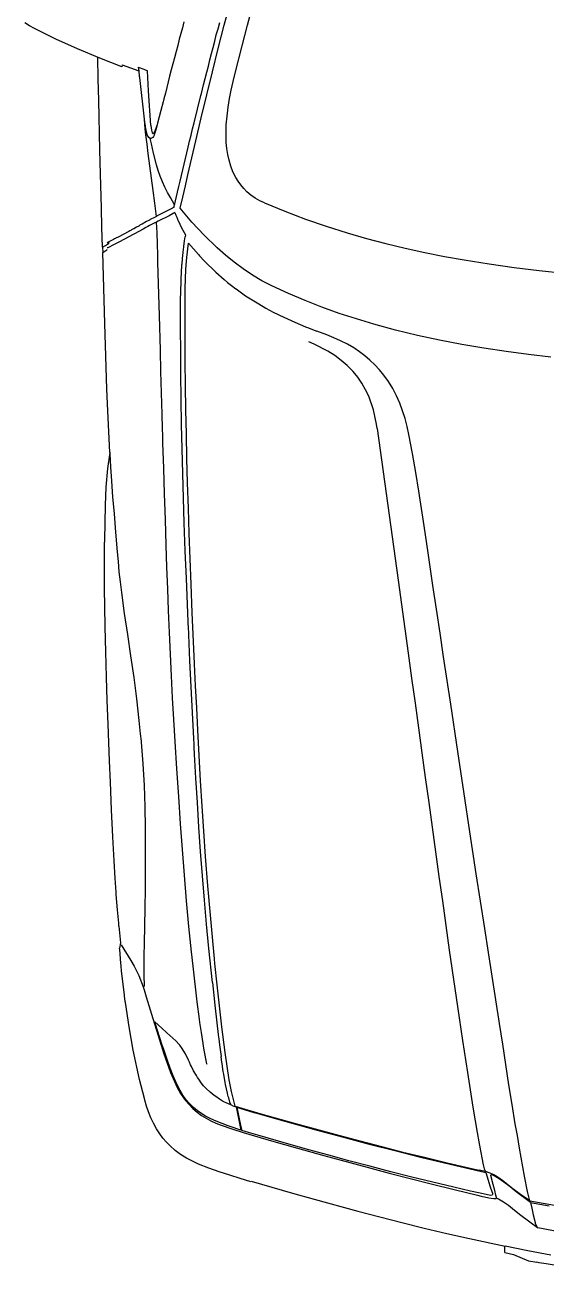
# Model space of a CAD drawing. Header units: millimetres. Extents: x -38686 to 870903, y -23218 to 232707.
# Drawn here: x 35996 to 36675, y 13353 to 14974 of the extents above; entities that cross this region are included whole.
import ezdxf

# ---------------------------------------------------------------- set-up
doc = ezdxf.new("R2010")
doc.units = ezdxf.units.MM
doc.header["$LTSCALE"] = 10
doc.layers.add('40 - Detail Outline', color=142, linetype='Continuous')

msp = doc.modelspace()

# ---------------------------------------------------------------- linework, layer by layer
at = {"layer": '40 - Detail Outline', "color": 252, "linetype": 'Continuous'}
for p, q in [((36255.98, 14973.095), (36263.88, 15003.495)), ((36286.28, 14973.095), (36294.38, 15003.995)), ((36002.48, 14972.395), (35996.28, 14976.095)), ((36008.88, 14968.995), (36002.48, 14972.395)), ((36036.68, 14955.095), (36008.88, 14968.995)), ((36199.38, 14962.495), (36197.38, 14954.895)), ((36201.38, 14969.895), (36199.38, 14962.495)), ((36203.38, 14977.495), (36201.38, 14969.895)), ((36245.58, 14960.495), (36247.78, 14968.695)), ((36247.78, 14968.695), (36249.98, 14976.695)), ((36248.18, 14942.895), (36255.98, 14973.095)), ((36279.28, 14946.195), (36286.28, 14973.095)), ((36064.98, 14942.295), (36036.68, 14955.095)), ((36195.38, 14946.895), (36193.18, 14938.895)), ((36197.38, 14954.895), (36195.38, 14946.895)), ((36241.38, 14944.295), (36243.58, 14952.495)), ((36243.58, 14952.495), (36245.58, 14960.495)), ((36270.08, 14910.695), (36279.28, 14946.195)), ((36093.68, 14930.295), (36064.98, 14942.295)), ((36091.88, 14903.295), (36091.28, 14931.195)), ((36122.618, 14919.219), (36093.68, 14930.295)), ((36191.18, 14930.895), (36188.98, 14922.895)), ((36193.18, 14938.895), (36191.18, 14930.895)), ((36237.18, 14928.095), (36239.38, 14936.295)), ((36239.38, 14936.295), (36241.38, 14944.295)), ((36240.58, 14912.695), (36248.18, 14942.895)), ((36123.04, 14921.753), (36122.618, 14919.219)), ((36123.04, 14921.753), (36144.58, 14913.995)), ((36143.671, 14918.698), (36144.58, 14913.995)), ((36143.671, 14918.698), (36150.98, 14915.995)), ((36145.68, 14906.395), (36144.88, 14913.895)), ((36150.98, 14915.995), (36155.983, 14913.938)), ((36157.28, 14887.595), (36155.983, 14913.938)), ((36186.98, 14914.895), (36184.78, 14906.895)), ((36188.98, 14922.895), (36186.98, 14914.895)), ((36233.18, 14911.895), (36235.18, 14920.095)), ((36235.18, 14920.095), (36237.18, 14928.095)), ((36092.48, 14875.295), (36091.88, 14903.295)), ((36145.78, 14905.195), (36145.68, 14906.395)), ((36152.08, 14850.895), (36145.78, 14905.195)), ((36182.98, 14899.495), (36180.98, 14892.095)), ((36184.78, 14906.895), (36182.98, 14899.495)), ((36228.98, 14895.695), (36230.98, 14903.895)), ((36230.98, 14903.895), (36233.18, 14911.895)), ((36233.08, 14882.595), (36240.58, 14912.695)), ((36264.88, 14888.695), (36267.38, 14899.795)), ((36267.38, 14899.795), (36270.08, 14910.695)), ((36160.28, 14842.795), (36157.28, 14887.595)), ((36179.18, 14884.895), (36177.38, 14877.495)), ((36180.98, 14892.095), (36179.18, 14884.895)), ((36216.58, 14846.295), (36225.38, 14881.495)), ((36225.38, 14881.495), (36226.18, 14884.495)), ((36225.88, 14852.595), (36233.08, 14882.595)), ((36226.18, 14884.495), (36228.98, 14895.695)), ((36262.68, 14877.595), (36264.88, 14888.695)), ((36093.88, 14811.095), (36092.48, 14875.295)), ((36176.27, 14873.389), (36173.38, 14862.195)), ((36177.38, 14877.495), (36176.27, 14873.389)), ((36259.48, 14854.995), (36260.88, 14866.395)), ((36260.88, 14866.395), (36262.68, 14877.595)), ((36153.08, 14838.095), (36152.08, 14850.795)), ((36153.08, 14843.295), (36152.08, 14850.795)), ((36173.38, 14862.195), (36169.18, 14845.495)), ((36218.78, 14822.595), (36225.88, 14852.595)), ((36258.48, 14843.595), (36259.48, 14854.995)), ((36153.18, 14842.095), (36153.08, 14843.295)), ((36153.98, 14830.595), (36153.08, 14838.095)), ((36153.78, 14837.995), (36153.18, 14842.095)), ((36154.08, 14836.595), (36153.78, 14837.995)), ((36155.38, 14831.395), (36154.08, 14836.595)), ((36160.28, 14842.795), (36160.98, 14836.495)), ((36160.98, 14836.495), (36162.18, 14833.095)), ((36162.18, 14833.095), (36162.98, 14832.395)), ((36162.98, 14832.395), (36163.68, 14832.495)), ((36163.68, 14832.495), (36164.68, 14833.195)), ((36164.68, 14833.195), (36165.48, 14834.495)), ((36166.88, 14837.095), (36164.78, 14830.595)), ((36165.48, 14834.495), (36168.556, 14843.011)), ((36167.28, 14838.495), (36166.88, 14837.095)), ((36168.68, 14843.695), (36167.28, 14838.495)), ((36169.18, 14845.495), (36168.68, 14843.695)), ((36212.78, 14830.095), (36214.58, 14838.095)), ((36214.58, 14838.095), (36216.58, 14846.295)), ((36258.18, 14831.995), (36258.48, 14843.595)), ((36155.38, 14818.495), (36153.98, 14830.595)), ((36155.68, 14830.495), (36155.38, 14831.395)), ((36156.98, 14806.295), (36155.38, 14818.495)), ((36157.58, 14827.095), (36155.68, 14830.495)), ((36159.58, 14825.695), (36157.58, 14827.095)), ((36160.98, 14818.595), (36159.58, 14825.695)), ((36160.48, 14825.695), (36159.58, 14825.695)), ((36161.98, 14826.395), (36160.48, 14825.695)), ((36163.58, 14806.695), (36160.98, 14818.595)), ((36162.78, 14827.095), (36161.98, 14826.395)), ((36163.68, 14828.495), (36162.78, 14827.095)), ((36164.58, 14829.995), (36163.68, 14828.495)), ((36164.78, 14830.595), (36164.58, 14829.995)), ((36208.78, 14814.295), (36210.78, 14822.095)), ((36210.78, 14822.095), (36212.78, 14830.095)), ((36211.98, 14793.195), (36218.78, 14822.595)), ((36258.58, 14820.295), (36258.18, 14831.995)), ((36259.38, 14812.695), (36258.58, 14820.295)), ((36094.68, 14779.095), (36093.88, 14811.095)), ((36159.08, 14790.195), (36156.98, 14806.295)), ((36167.58, 14791.395), (36163.58, 14806.695)), ((36205.38, 14799.495), (36207.18, 14806.895)), ((36207.18, 14806.895), (36208.78, 14814.295)), ((36260.48, 14804.995), (36259.38, 14812.695)), ((36262.18, 14797.395), (36260.48, 14804.995)), ((36163.48, 14757.995), (36159.08, 14790.195)), ((36169.98, 14783.995), (36167.58, 14791.395)), ((36172.58, 14776.595), (36169.98, 14783.995)), ((36200.18, 14777.695), (36201.98, 14784.895)), ((36201.98, 14784.895), (36203.58, 14792.295)), ((36203.58, 14792.295), (36205.38, 14799.495)), ((36208.58, 14778.595), (36211.98, 14793.195)), ((36264.38, 14789.795), (36262.18, 14797.395)), ((36267.28, 14782.295), (36264.38, 14789.795)), ((36095.88, 14735.395), (36094.68, 14779.095)), ((36175.48, 14769.395), (36172.58, 14776.595)), ((36178.68, 14762.295), (36175.48, 14769.395)), ((36196.78, 14763.095), (36198.58, 14770.295)), ((36198.58, 14770.295), (36200.18, 14777.695)), ((36205.28, 14763.895), (36208.58, 14778.595)), ((36270.98, 14774.895), (36267.28, 14782.295)), ((36273.98, 14769.995), (36270.98, 14774.895)), ((36277.38, 14765.195), (36273.98, 14769.995)), ((36165.58, 14741.595), (36163.48, 14757.995)), ((36182.08, 14755.395), (36178.68, 14762.295)), ((36185.68, 14748.695), (36182.08, 14755.395)), ((36193.78, 14750.095), (36195.18, 14755.895)), ((36195.18, 14755.895), (36196.78, 14763.095)), ((36202.08, 14749.295), (36205.28, 14763.895)), ((36281.28, 14760.695), (36277.38, 14765.195)), ((36285.48, 14756.395), (36281.28, 14760.695)), ((36290.68, 14751.995), (36285.48, 14756.395)), ((36296.28, 14748.095), (36290.68, 14751.995)), ((36096.58, 14709.795), (36095.88, 14735.395)), ((36167.68, 14724.295), (36165.58, 14741.595)), ((36191.28, 14739.495), (36185.68, 14748.695)), ((36190.48, 14736.495), (36186.58, 14734.295)), ((36190.38, 14736.495), (36191.58, 14740.495)), ((36191.58, 14740.495), (36192.58, 14744.495)), ((36192.58, 14744.495), (36193.78, 14750.095)), ((36198.38, 14734.895), (36202.08, 14749.295)), ((36213.48, 14716.995), (36198.38, 14734.895)), ((36302.28, 14744.695), (36296.28, 14748.095)), ((36308.48, 14741.795), (36302.28, 14744.695)), ((36308.48, 14741.795), (36334.88, 14730.995)), ((36158.38, 14719.595), (36154.48, 14717.495)), ((36158.58, 14719.695), (36158.38, 14719.595)), ((36159.58, 14720.295), (36158.58, 14719.695)), ((36160.28, 14720.695), (36159.58, 14720.295)), ((36161.18, 14721.095), (36160.28, 14720.695)), ((36163.18, 14722.095), (36161.18, 14721.095)), ((36167.68, 14724.295), (36163.18, 14722.095)), ((36181.68, 14731.495), (36167.68, 14724.395)), ((36167.68, 14724.395), (36167.68, 14724.295)), ((36184.08, 14725.195), (36169.98, 14717.995)), ((36186.58, 14734.295), (36181.68, 14731.495)), ((36189.58, 14728.295), (36184.08, 14725.195)), ((36190.28, 14728.695), (36189.58, 14728.295)), ((36191.48, 14729.295), (36190.28, 14728.695)), ((36191.48, 14729.295), (36192.88, 14725.695)), ((36192.88, 14725.695), (36193.98, 14723.095)), ((36193.98, 14723.095), (36195.58, 14719.195)), ((36195.58, 14719.195), (36195.68, 14718.995)), ((36195.68, 14718.995), (36200.18, 14709.395)), ((36334.88, 14730.995), (36361.68, 14720.895)), ((36361.68, 14720.895), (36388.78, 14711.595)), ((36097.38, 14684.195), (36096.58, 14709.795)), ((36131.58, 14704.495), (36117.78, 14697.395)), ((36133.08, 14705.395), (36131.58, 14704.495)), ((36134.08, 14705.895), (36133.08, 14705.395)), ((36135.28, 14706.695), (36134.08, 14705.895)), ((36136.88, 14707.595), (36135.28, 14706.695)), ((36137.98, 14708.195), (36136.88, 14707.595)), ((36141.58, 14710.195), (36137.98, 14708.195)), ((36150.28, 14707.795), (36139.18, 14701.595)), ((36144.48, 14711.795), (36141.58, 14710.195)), ((36145.88, 14712.695), (36144.48, 14711.795)), ((36146.98, 14713.295), (36145.88, 14712.695)), ((36147.68, 14713.695), (36146.98, 14713.295)), ((36148.88, 14714.295), (36147.68, 14713.695)), ((36154.48, 14717.495), (36148.88, 14714.295)), ((36153.78, 14709.695), (36150.28, 14707.795)), ((36156.18, 14710.995), (36153.78, 14709.695)), ((36158.68, 14712.295), (36156.18, 14710.995)), ((36160.18, 14713.195), (36158.68, 14712.295)), ((36165.28, 14715.795), (36160.18, 14713.195)), ((36167.78, 14716.995), (36165.28, 14715.795)), ((36169.98, 14717.995), (36167.78, 14716.995)), ((36168.38, 14703.095), (36167.78, 14716.995)), ((36168.88, 14688.495), (36168.38, 14703.095)), ((36200.18, 14709.395), (36205.58, 14700.195)), ((36229.58, 14699.895), (36213.48, 14716.995)), ((36388.78, 14711.595), (36416.08, 14702.895)), ((36416.08, 14702.895), (36441.08, 14695.695)), ((36097.38, 14684.195), (36101.28, 14686.495)), ((36101.28, 14686.495), (36105.18, 14688.995)), ((36103.78, 14690.195), (36103.48, 14690.095)), ((36105.58, 14689.795), (36103.48, 14690.095)), ((36103.98, 14690.295), (36103.78, 14690.195)), ((36111.88, 14694.395), (36103.98, 14690.295)), ((36112.48, 14687.595), (36104.38, 14683.595)), ((36105.18, 14688.995), (36105.88, 14689.595)), ((36105.88, 14689.595), (36105.58, 14689.795)), ((36113.18, 14695.095), (36111.88, 14694.395)), ((36118.48, 14690.695), (36112.48, 14687.595)), ((36114.08, 14695.595), (36113.18, 14695.095)), ((36115.28, 14696.195), (36114.08, 14695.595)), ((36116.78, 14696.895), (36115.28, 14696.195)), ((36117.78, 14697.395), (36116.78, 14696.895)), ((36132.68, 14697.995), (36118.48, 14690.695)), ((36136.48, 14700.095), (36132.68, 14697.995)), ((36139.18, 14701.595), (36136.48, 14700.095)), ((36169.28, 14673.995), (36168.88, 14688.495)), ((36203.18, 14685.195), (36204.28, 14692.695)), ((36204.28, 14692.695), (36204.98, 14697.495)), ((36205.48, 14700.195), (36204.98, 14697.495)), ((36207.28, 14670.995), (36209.49, 14689.316)), ((36209.49, 14689.316), (36222.28, 14674.536)), ((36246.48, 14683.495), (36229.58, 14699.895)), ((36441.08, 14695.695), (36466.28, 14689.095)), ((36466.28, 14689.095), (36491.68, 14682.995)), ((36097.38, 14684.195), (36097.58, 14677.395)), ((36097.58, 14677.395), (36097.68, 14677.395)), ((36100.38, 14584.795), (36097.58, 14677.395)), ((36097.68, 14677.395), (36101.58, 14679.795)), ((36101.58, 14679.795), (36102.98, 14680.595)), ((36102.98, 14680.595), (36103.58, 14681.095)), ((36104.38, 14683.595), (36103.58, 14683.195)), ((36169.58, 14664.195), (36169.28, 14673.995)), ((36200.88, 14662.795), (36201.88, 14674.095)), ((36201.88, 14674.095), (36202.18, 14676.395)), ((36202.18, 14676.395), (36202.28, 14677.895)), ((36202.28, 14677.895), (36203.18, 14684.695)), ((36203.18, 14684.695), (36203.18, 14685.195)), ((36206.08, 14655.595), (36207.28, 14670.995)), ((36222.28, 14674.536), (36223.78, 14672.836)), ((36223.78, 14672.836), (36229.68, 14666.436)), ((36257.38, 14673.895), (36246.48, 14683.495)), ((36268.68, 14664.695), (36257.38, 14673.895)), ((36491.68, 14682.995), (36517.18, 14677.395)), ((36517.18, 14677.395), (36542.68, 14672.295)), ((36542.68, 14672.295), (36568.38, 14667.695)), ((36171.58, 14595.395), (36169.58, 14664.195)), ((36199.68, 14642.395), (36200.68, 14660.695)), ((36200.68, 14661.195), (36200.88, 14662.595)), ((36200.68, 14660.695), (36200.68, 14661.195)), ((36200.88, 14662.595), (36200.88, 14662.795)), ((36205.08, 14630.295), (36206.08, 14655.595)), ((36229.68, 14666.436), (36230.18, 14665.936)), ((36230.18, 14665.936), (36244.98, 14651.636)), ((36280.38, 14656.095), (36268.68, 14664.695)), ((36292.48, 14647.995), (36280.38, 14656.095)), ((36568.38, 14667.695), (36600.88, 14662.495)), ((36600.88, 14662.495), (36633.38, 14657.895)), ((36633.38, 14657.895), (36665.98, 14653.895)), ((36665.98, 14653.895), (36698.68, 14650.495)), ((36199.18, 14623.795), (36199.68, 14642.395)), ((36244.98, 14651.636), (36245.08, 14651.536)), ((36245.08, 14651.536), (36255.78, 14642.136)), ((36255.78, 14642.136), (36260.28, 14638.436)), ((36260.28, 14638.436), (36265.18, 14634.536)), ((36304.98, 14640.595), (36292.48, 14647.995)), ((36317.88, 14633.895), (36304.98, 14640.595)), ((36199.08, 14618.395), (36199.18, 14623.795)), ((36204.88, 14592.695), (36205.08, 14630.295)), ((36265.18, 14634.536), (36271.18, 14629.936)), ((36271.18, 14629.936), (36271.38, 14629.836)), ((36271.38, 14629.836), (36283.78, 14621.036)), ((36339.38, 14623.995), (36317.88, 14633.895)), ((36361.18, 14614.695), (36339.38, 14623.995)), ((36199.08, 14574.195), (36199.08, 14618.395)), ((36283.78, 14621.036), (36296.48, 14612.936)), ((36296.48, 14612.936), (36300.78, 14610.336)), ((36300.78, 14610.336), (36310.18, 14604.936)), ((36383.18, 14606.095), (36361.18, 14614.695)), ((36405.48, 14598.095), (36383.18, 14606.095)), ((36172.78, 14550.195), (36171.58, 14595.395)), ((36204.98, 14568.295), (36204.88, 14592.695)), ((36310.18, 14604.936), (36319.78, 14599.736)), ((36319.78, 14599.736), (36333.58, 14592.936)), ((36333.58, 14592.936), (36347.68, 14586.536)), ((36427.98, 14590.795), (36405.48, 14598.095)), ((36450.68, 14583.995), (36427.98, 14590.795)), ((36102.18, 14527.995), (36100.38, 14584.795)), ((36199.18, 14552.195), (36199.08, 14574.195)), ((36347.68, 14586.536), (36361.78, 14580.536)), ((36361.78, 14580.536), (36364.28, 14579.536)), ((36364.28, 14579.536), (36376.306, 14574.906)), ((36389.38, 14569.995), (36376.306, 14574.906)), ((36478.98, 14576.295), (36450.68, 14583.995)), ((36507.58, 14569.395), (36478.98, 14576.295)), ((36205.18, 14535.395), (36204.98, 14568.295)), ((36373.119, 14558.128), (36366.077, 14561.173)), ((36390.919, 14548.728), (36373.119, 14558.128)), ((36398.48, 14566.295), (36389.38, 14569.995)), ((36407.48, 14562.395), (36398.48, 14566.295)), ((36416.28, 14558.095), (36407.48, 14562.395)), ((36424.78, 14553.095), (36416.28, 14558.095)), ((36536.28, 14563.195), (36507.58, 14569.395)), ((36565.08, 14557.695), (36536.28, 14563.195)), ((36594.08, 14552.795), (36565.08, 14557.695)), ((36173.48, 14522.395), (36172.78, 14550.195)), ((36199.38, 14519.295), (36199.18, 14552.195)), ((36399.719, 14543.128), (36390.919, 14548.728)), ((36408.119, 14536.928), (36399.719, 14543.128)), ((36432.08, 14548.195), (36424.78, 14553.095)), ((36438.98, 14542.895), (36432.08, 14548.195)), ((36445.58, 14537.195), (36438.98, 14542.895)), ((36623.08, 14548.495), (36594.08, 14552.795)), ((36652.28, 14544.595), (36623.08, 14548.495)), ((36681.38, 14541.195), (36652.28, 14544.595)), ((36103.18, 14499.595), (36102.18, 14527.995)), ((36205.48, 14503.995), (36205.18, 14535.395)), ((36416.119, 14530.028), (36408.119, 14536.928)), ((36423.619, 14522.428), (36416.119, 14530.028)), ((36451.88, 14531.095), (36445.58, 14537.195)), ((36457.88, 14524.695), (36451.88, 14531.095)), ((36463.68, 14517.695), (36457.88, 14524.695)), ((36174.28, 14494.595), (36173.48, 14522.395)), ((36199.78, 14486.495), (36199.38, 14519.295)), ((36429.719, 14515.028), (36423.619, 14522.428)), ((36435.219, 14507.028), (36429.719, 14515.028)), ((36469.78, 14509.195), (36463.68, 14517.695)), ((36475.38, 14500.195), (36469.78, 14509.195)), ((36104.28, 14471.195), (36103.18, 14499.595)), ((36174.98, 14466.795), (36174.28, 14494.595)), ((36205.98, 14472.595), (36205.48, 14503.995)), ((36440.019, 14498.728), (36435.219, 14507.028)), ((36444.119, 14490.128), (36440.019, 14498.728)), ((36480.28, 14490.895), (36475.38, 14500.195)), ((36200.38, 14453.595), (36199.78, 14486.495)), ((36450.219, 14472.328), (36444.119, 14490.128)), ((36484.48, 14481.295), (36480.28, 14490.895)), ((36488.18, 14471.195), (36484.48, 14481.295)), ((36106.68, 14416.795), (36104.28, 14471.195)), ((36175.58, 14448.095), (36174.98, 14466.795)), ((36206.58, 14440.895), (36205.98, 14472.595)), ((36454.119, 14453.928), (36450.219, 14472.328)), ((36491.28, 14460.995), (36488.18, 14471.195)), ((36493.98, 14450.595), (36491.28, 14460.995)), ((36175.78, 14438.695), (36175.58, 14448.095)), ((36201.08, 14421.595), (36200.38, 14453.595)), ((36454.894, 14448.002), (36454.119, 14453.928)), ((36454.894, 14448.002), (36482.28, 14250.695)), ((36496.38, 14440.195), (36493.98, 14450.595)), ((36176.08, 14428.995), (36175.78, 14438.695)), ((36177.08, 14396.495), (36176.08, 14428.995)), ((36207.28, 14409.195), (36206.58, 14440.895)), ((36501.18, 14415.695), (36496.38, 14440.195)), ((36106.68, 14416.795), (36103.68, 14395.995)), ((36106.68, 14417.395), (36106.78, 14414.895)), ((36106.78, 14414.895), (36107.58, 14398.195)), ((36201.88, 14389.495), (36201.08, 14421.595)), ((36505.38, 14390.995), (36501.18, 14415.695)), ((36103.68, 14395.995), (36101.78, 14371.795)), ((36107.58, 14398.195), (36108.88, 14379.695)), ((36178.08, 14363.095), (36177.08, 14396.495)), ((36208.18, 14377.495), (36207.28, 14409.195)), ((36108.88, 14379.695), (36110.58, 14359.395)), ((36202.78, 14357.495), (36201.88, 14389.495)), ((36509.18, 14366.395), (36505.38, 14390.995)), ((36101.78, 14371.795), (36100.78, 14348.495)), ((36179.18, 14329.595), (36178.08, 14363.095)), ((36209.18, 14344.495), (36208.18, 14377.495)), ((36512.58, 14343.995), (36509.18, 14366.395)), ((36100.78, 14348.495), (36099.88, 14302.695)), ((36110.58, 14359.395), (36112.48, 14337.295)), ((36203.88, 14325.495), (36202.78, 14357.495)), ((36112.48, 14337.295), (36114.48, 14313.295)), ((36210.28, 14311.395), (36209.18, 14344.495)), ((36516.08, 14321.595), (36512.58, 14343.995)), ((36180.28, 14296.195), (36179.18, 14329.595)), ((36205.18, 14289.095), (36203.88, 14325.495)), ((36521.48, 14286.195), (36516.08, 14321.595)), ((36099.78, 14292.695), (36099.88, 14300.295)), ((36099.88, 14302.695), (36099.88, 14300.295)), ((36114.48, 14313.295), (36116.48, 14287.795)), ((36211.48, 14278.395), (36210.28, 14311.395)), ((36099.78, 14265.795), (36099.78, 14292.695)), ((36116.48, 14287.795), (36117.58, 14275.095)), ((36181.28, 14267.795), (36180.28, 14296.195)), ((36206.58, 14252.795), (36205.18, 14289.095)), ((36527.68, 14243.695), (36521.48, 14286.195)), ((36100.08, 14233.195), (36099.78, 14265.795)), ((36117.58, 14275.095), (36118.78, 14261.495)), ((36182.38, 14239.395), (36181.28, 14267.795)), ((36212.78, 14245.395), (36211.48, 14278.395)), ((36118.78, 14261.495), (36120.18, 14248.495)), ((36208.98, 14196.995), (36206.58, 14252.795)), ((36482.28, 14250.695), (36486.68, 14219.095)), ((36100.18, 14222.395), (36100.08, 14233.195)), ((36120.18, 14248.495), (36121.88, 14234.695)), ((36121.88, 14234.695), (36125.68, 14207.495)), ((36122.38, 14236.795), (36122.48, 14236.795)), ((36183.48, 14211.095), (36182.38, 14239.395)), ((36214.28, 14208.095), (36212.78, 14245.395)), ((36532.28, 14212.795), (36527.68, 14243.695)), ((36100.28, 14216.495), (36100.18, 14222.395)), ((36100.78, 14190.095), (36100.28, 14216.495)), ((36486.68, 14219.095), (36495.48, 14155.695)), ((36125.68, 14207.495), (36129.78, 14179.895)), ((36184.58, 14182.695), (36183.48, 14211.095)), ((36215.88, 14170.795), (36214.28, 14208.095)), ((36536.88, 14181.795), (36532.28, 14212.795)), ((36101.58, 14157.495), (36100.78, 14190.095)), ((36209.08, 14193.795), (36208.98, 14196.995)), ((36209.08, 14193.095), (36209.08, 14193.795)), ((36209.18, 14190.695), (36209.08, 14193.095)), ((36211.28, 14145.695), (36209.18, 14190.695)), ((36129.78, 14179.895), (36133.88, 14152.095)), ((36185.88, 14154.395), (36184.58, 14182.695)), ((36217.28, 14141.995), (36215.88, 14170.795)), ((36541.58, 14150.995), (36536.88, 14181.795)), ((36102.48, 14124.395), (36101.58, 14157.495)), ((36133.88, 14152.095), (36137.98, 14124.195)), ((36187.18, 14125.995), (36185.88, 14154.395)), ((36495.48, 14155.695), (36499.88, 14123.295)), ((36212.78, 14111.995), (36211.28, 14145.695)), ((36218.58, 14113.195), (36217.28, 14141.995)), ((36550.78, 14089.195), (36541.58, 14150.995)), ((36103.48, 14093.995), (36102.48, 14124.395)), ((36137.98, 14124.195), (36141.58, 14096.095)), ((36188.68, 14097.595), (36187.18, 14125.995)), ((36499.88, 14123.295), (36504.38, 14090.795)), ((36216.18, 14044.595), (36212.78, 14111.995)), ((36220.08, 14084.495), (36218.58, 14113.195)), ((36104.58, 14063.495), (36103.48, 14093.995)), ((36141.58, 14096.095), (36144.78, 14067.895)), ((36190.28, 14069.195), (36188.68, 14097.595)), ((36504.38, 14090.795), (36508.78, 14058.395)), ((36559.98, 14027.595), (36550.78, 14089.195)), ((36221.58, 14055.695), (36220.08, 14084.495)), ((36106.38, 14015.395), (36104.58, 14063.495)), ((36144.78, 14067.895), (36146.58, 14050.795)), ((36191.98, 14040.795), (36190.28, 14069.195)), ((36225.18, 13989.695), (36221.58, 14055.695)), ((36508.78, 14058.395), (36513.28, 14026.095)), ((36146.58, 14050.795), (36147.48, 14040.995)), ((36147.48, 14040.995), (36147.58, 14039.795)), ((36147.58, 14039.795), (36149.78, 14011.595)), ((36194.18, 14004.995), (36191.98, 14040.795)), ((36216.68, 14036.695), (36216.18, 14044.595)), ((36216.68, 14035.495), (36216.68, 14036.695)), ((36216.78, 14033.495), (36216.68, 14035.495)), ((36217.28, 14024.295), (36216.78, 14033.495)), ((36219.08, 13992.795), (36217.28, 14024.295)), ((36513.28, 14026.095), (36517.68, 13993.795)), ((36569.58, 13963.795), (36559.98, 14027.595)), ((36107.58, 13987.795), (36106.38, 14015.395)), ((36149.78, 14011.595), (36151.48, 13983.595)), ((36196.58, 13969.195), (36194.18, 14004.995)), ((36220.98, 13961.295), (36219.08, 13992.795)), ((36227.18, 13956.695), (36225.18, 13989.695)), ((36517.68, 13993.795), (36522.18, 13961.395)), ((36109.18, 13951.795), (36107.58, 13987.795)), ((36151.48, 13983.595), (36152.58, 13955.695)), ((36198.98, 13933.495), (36196.58, 13969.195)), ((36222.98, 13929.395), (36220.98, 13961.295)), ((36522.18, 13961.395), (36526.58, 13929.295)), ((36574.38, 13931.995), (36569.58, 13963.795)), ((36110.98, 13916.795), (36109.18, 13951.795)), ((36152.58, 13955.695), (36153.08, 13928.195)), ((36229.38, 13923.795), (36227.18, 13956.695)), ((36153.08, 13928.195), (36153.08, 13900.995)), ((36201.38, 13900.095), (36198.98, 13933.495)), ((36225.18, 13897.695), (36222.98, 13929.395)), ((36526.58, 13929.295), (36530.98, 13897.095)), ((36579.28, 13900.195), (36574.38, 13931.995)), ((36112.58, 13885.495), (36110.98, 13916.795)), ((36231.68, 13890.995), (36229.38, 13923.795)), ((36153.08, 13900.995), (36152.98, 13874.495)), ((36203.98, 13866.595), (36201.38, 13900.095)), ((36227.58, 13865.995), (36225.18, 13897.695)), ((36530.98, 13897.095), (36535.48, 13864.995)), ((36584.08, 13868.495), (36579.28, 13900.195)), ((36113.88, 13862.895), (36112.58, 13885.495)), ((36234.58, 13852.795), (36231.68, 13890.995)), ((36115.08, 13844.395), (36113.88, 13862.895)), ((36152.98, 13865.195), (36152.78, 13848.695)), ((36152.98, 13874.495), (36152.98, 13865.195)), ((36206.88, 13833.295), (36203.98, 13866.595)), ((36230.18, 13834.295), (36227.58, 13865.995)), ((36535.48, 13864.995), (36539.98, 13833.095)), ((36589.58, 13832.695), (36584.08, 13868.495)), ((36115.28, 13841.495), (36115.08, 13844.395)), ((36152.78, 13848.695), (36152.38, 13823.995)), ((36237.78, 13814.695), (36234.58, 13852.795)), ((36116.78, 13821.695), (36115.28, 13841.495)), ((36209.98, 13800.095), (36206.88, 13833.295)), ((36232.98, 13802.795), (36230.18, 13834.295)), ((36539.98, 13833.095), (36544.48, 13801.095)), ((36595.08, 13797.095), (36589.58, 13832.695)), ((36118.48, 13804.095), (36116.78, 13821.695)), ((36152.38, 13823.995), (36151.88, 13800.395)), ((36240.38, 13786.195), (36237.78, 13814.695)), ((36118.78, 13800.495), (36118.48, 13804.095)), ((36118.78, 13800.495), (36120.88, 13778.795)), ((36151.88, 13800.395), (36151.48, 13778.295)), ((36213.28, 13766.995), (36209.98, 13800.095)), ((36235.88, 13771.295), (36232.98, 13802.795)), ((36544.48, 13801.095), (36548.98, 13769.195)), ((36599.88, 13766.095), (36595.08, 13797.095)), ((36120.88, 13778.795), (36119.68, 13771.895)), ((36243.08, 13757.695), (36240.38, 13786.195)), ((36119.88, 13769.695), (36119.68, 13771.895)), ((36120.18, 13764.695), (36119.88, 13769.695)), ((36120.78, 13757.295), (36120.18, 13764.695)), ((36121.58, 13776.095), (36134.38, 13755.795)), ((36151.48, 13778.095), (36151.18, 13761.795)), ((36151.48, 13778.295), (36151.48, 13778.095)), ((36215.28, 13748.395), (36213.28, 13766.995)), ((36240.38, 13727.095), (36235.88, 13771.295)), ((36548.98, 13769.195), (36561.88, 13680.995)), ((36604.78, 13735.195), (36599.88, 13766.095)), ((36121.58, 13748.295), (36120.78, 13757.295)), ((36122.18, 13742.295), (36121.58, 13748.295)), ((36134.38, 13755.795), (36138.78, 13748.395)), ((36138.78, 13748.395), (36144.78, 13736.295)), ((36151.18, 13761.795), (36151.08, 13746.495)), ((36151.08, 13746.495), (36151.28, 13732.595)), ((36220.78, 13701.895), (36215.28, 13748.395)), ((36243.68, 13751.595), (36243.08, 13757.695)), ((36246.58, 13723.995), (36243.68, 13751.595)), ((36125.78, 13710.495), (36122.18, 13742.295)), ((36144.78, 13736.295), (36150.38, 13721.295)), ((36151.28, 13732.595), (36151.48, 13726.195)), ((36614.38, 13673.595), (36604.78, 13735.195)), ((36150.38, 13721.295), (36151.58, 13717.595)), ((36151.48, 13726.195), (36151.68, 13721.695)), ((36151.58, 13717.595), (36154.38, 13708.195)), ((36240.38, 13727.095), (36243.48, 13697.695)), ((36249.58, 13696.495), (36246.58, 13723.995)), ((36125.88, 13709.795), (36125.88, 13710.495)), ((36126.98, 13702.195), (36125.88, 13709.795)), ((36127.18, 13700.795), (36126.98, 13702.195)), ((36131.98, 13669.195), (36127.18, 13700.795)), ((36154.38, 13708.195), (36159.38, 13691.395)), ((36223.78, 13679.195), (36220.78, 13701.895)), ((36243.48, 13697.695), (36246.18, 13674.595)), ((36159.38, 13691.395), (36162.78, 13680.195)), ((36252.78, 13669.095), (36249.58, 13696.495)), ((36137.38, 13638.795), (36131.98, 13669.195)), ((36162.78, 13680.195), (36165.28, 13671.795)), ((36165.28, 13671.795), (36167.08, 13666.295)), ((36174.58, 13667.495), (36165.58, 13675.995)), ((36168.68, 13665.695), (36165.58, 13675.995)), ((36167.08, 13666.295), (36171.38, 13652.295)), ((36175.08, 13645.495), (36168.68, 13665.695)), ((36174.78, 13667.395), (36174.58, 13667.495)), ((36181.08, 13661.595), (36174.78, 13667.395)), ((36224.28, 13674.895), (36223.78, 13679.195)), ((36226.08, 13662.095), (36224.28, 13674.895)), ((36246.18, 13674.595), (36248.08, 13659.195)), ((36256.98, 13635.895), (36252.78, 13669.095)), ((36561.88, 13680.995), (36566.28, 13651.595)), ((36618.48, 13646.895), (36614.38, 13673.595)), ((36171.38, 13652.295), (36177.38, 13633.995)), ((36192.68, 13651.095), (36181.08, 13661.595)), ((36192.88, 13650.895), (36192.68, 13651.095)), ((36197.28, 13646.395), (36192.88, 13650.895)), ((36229.78, 13638.695), (36226.08, 13662.095)), ((36248.08, 13659.195), (36248.08, 13658.695)), ((36248.08, 13658.695), (36248.68, 13653.595)), ((36248.68, 13653.595), (36249.68, 13645.995)), ((36566.28, 13651.595), (36572.58, 13609.995)), ((36145.48, 13600.895), (36137.38, 13638.795)), ((36177.08, 13639.595), (36175.08, 13645.495)), ((36181.88, 13625.395), (36177.08, 13639.595)), ((36177.38, 13633.995), (36181.58, 13621.795)), ((36198.08, 13645.295), (36197.28, 13646.395)), ((36201.18, 13641.095), (36198.08, 13645.295)), ((36204.68, 13635.295), (36201.18, 13641.095)), ((36205.28, 13634.195), (36204.68, 13635.295)), ((36209.28, 13625.795), (36205.28, 13634.195)), ((36233.28, 13621.095), (36229.78, 13638.695)), ((36249.68, 13645.995), (36251.78, 13630.595)), ((36262.38, 13600.095), (36256.98, 13635.895)), ((36622.48, 13620.295), (36618.48, 13646.895)), ((36181.58, 13621.795), (36186.08, 13609.795)), ((36185.48, 13615.495), (36181.88, 13625.395)), ((36210.48, 13623.195), (36209.28, 13625.795)), ((36212.08, 13619.895), (36210.48, 13623.195)), ((36213.18, 13617.695), (36212.08, 13619.895)), ((36213.68, 13616.595), (36213.18, 13617.695)), ((36215.98, 13612.195), (36213.68, 13616.595)), ((36233.48, 13620.295), (36233.28, 13621.095)), ((36252.28, 13626.595), (36251.78, 13630.595)), ((36252.88, 13622.895), (36252.28, 13626.595)), ((36252.98, 13621.895), (36252.88, 13622.895)), ((36253.48, 13618.195), (36252.98, 13621.895)), ((36253.58, 13617.795), (36253.48, 13618.195)), ((36254.58, 13611.195), (36253.58, 13617.795)), ((36626.58, 13593.795), (36622.48, 13620.295)), ((36151.88, 13575.895), (36145.48, 13600.895)), ((36189.28, 13605.595), (36185.48, 13615.495)), ((36186.08, 13609.795), (36190.98, 13597.895)), ((36192.68, 13597.795), (36189.28, 13605.595)), ((36219.58, 13605.895), (36215.98, 13612.195)), ((36221.18, 13603.395), (36219.58, 13605.895)), ((36222.68, 13600.995), (36221.18, 13603.395)), ((36225.98, 13596.395), (36222.68, 13600.995)), ((36255.18, 13607.495), (36254.58, 13611.195)), ((36257.18, 13596.795), (36255.18, 13607.495)), ((36572.58, 13609.995), (36579.68, 13564.595)), ((36190.98, 13597.895), (36194.78, 13590.195)), ((36194.98, 13592.895), (36192.68, 13597.795)), ((36194.78, 13590.195), (36198.98, 13582.695)), ((36198.38, 13586.495), (36194.98, 13592.895)), ((36202.08, 13580.195), (36198.38, 13586.495)), ((36229.08, 13592.595), (36225.98, 13596.395)), ((36232.48, 13588.895), (36229.08, 13592.595)), ((36237.48, 13584.195), (36232.48, 13588.895)), ((36242.68, 13579.895), (36237.48, 13584.195)), ((36257.68, 13593.995), (36257.18, 13596.795)), ((36258.78, 13588.495), (36257.68, 13593.995)), ((36259.98, 13582.995), (36258.78, 13588.495)), ((36265.28, 13585.095), (36262.38, 13600.095)), ((36270.08, 13566.195), (36265.28, 13585.095)), ((36630.68, 13568.195), (36626.58, 13593.795)), ((36152.38, 13573.895), (36151.88, 13575.895)), ((36154.78, 13566.195), (36152.38, 13573.895)), ((36198.98, 13582.695), (36203.78, 13575.595)), ((36206.08, 13574.595), (36202.08, 13580.195)), ((36203.78, 13575.595), (36209.18, 13568.895)), ((36210.58, 13569.295), (36206.08, 13574.595)), ((36209.18, 13568.895), (36215.18, 13562.795)), ((36215.68, 13564.395), (36210.58, 13569.295)), ((36244.78, 13578.395), (36242.68, 13579.895)), ((36249.58, 13575.095), (36244.78, 13578.395)), ((36253.68, 13572.695), (36249.58, 13575.095)), ((36256.18, 13571.295), (36253.68, 13572.695)), ((36258.18, 13570.395), (36256.18, 13571.295)), ((36264.38, 13567.695), (36258.18, 13570.395)), ((36260.68, 13580.495), (36259.98, 13582.995)), ((36261.08, 13578.795), (36260.68, 13580.495)), ((36261.38, 13577.595), (36261.08, 13578.795)), ((36261.68, 13576.695), (36261.38, 13577.595)), ((36263.28, 13571.095), (36261.68, 13576.695)), ((36264.28, 13568.295), (36263.28, 13571.095)), ((36634.88, 13542.795), (36630.68, 13568.195)), ((36157.38, 13558.495), (36154.78, 13566.195)), ((36160.38, 13550.995), (36157.38, 13558.495)), ((36215.18, 13562.795), (36220.48, 13558.095)), ((36221.08, 13559.895), (36215.68, 13564.395)), ((36220.48, 13558.095), (36226.28, 13553.895)), ((36226.78, 13555.895), (36221.08, 13559.895)), ((36226.28, 13553.895), (36232.28, 13550.195)), ((36231.38, 13553.195), (36226.78, 13555.895)), ((36238.38, 13549.495), (36231.38, 13553.195)), ((36267.28, 13566.495), (36264.38, 13567.695)), ((36267.28, 13566.495), (36269.68, 13565.595)), ((36269.68, 13565.595), (36271.48, 13564.995)), ((36270.08, 13566.195), (36303.38, 13556.095)), ((36271.48, 13564.995), (36273.88, 13552.295)), ((36272.48, 13564.695), (36277.38, 13563.095)), ((36272.48, 13564.695), (36274.48, 13553.995)), ((36273.88, 13552.295), (36277.68, 13534.795)), ((36274.48, 13553.995), (36277.68, 13539.095)), ((36277.38, 13563.095), (36294.38, 13557.895)), ((36294.38, 13557.895), (36295.38, 13557.595)), ((36295.38, 13557.595), (36323.88, 13549.495)), ((36303.38, 13556.095), (36348.88, 13543.295)), ((36579.68, 13564.595), (36582.58, 13546.995)), ((36163.78, 13543.695), (36160.38, 13550.995)), ((36167.58, 13536.695), (36163.78, 13543.695)), ((36171.98, 13529.895), (36167.58, 13536.695)), ((36232.28, 13550.195), (36238.58, 13546.895)), ((36245.58, 13546.295), (36238.38, 13549.495)), ((36238.58, 13546.895), (36245.08, 13543.895)), ((36245.08, 13543.895), (36251.68, 13541.295)), ((36260.98, 13540.395), (36245.58, 13546.295)), ((36251.68, 13541.295), (36265.98, 13536.295)), ((36268.98, 13537.695), (36260.98, 13540.395)), ((36265.98, 13536.295), (36280.58, 13531.695)), ((36272.18, 13536.595), (36268.98, 13537.695)), ((36277.68, 13534.795), (36272.18, 13536.595)), ((36277.68, 13539.095), (36278.68, 13534.495)), ((36323.88, 13549.495), (36375.08, 13535.295)), ((36348.88, 13543.295), (36404.68, 13528.095)), ((36582.58, 13546.995), (36585.18, 13531.795)), ((36637.58, 13527.695), (36634.88, 13542.795)), ((36176.08, 13524.395), (36171.98, 13529.895)), ((36180.48, 13519.195), (36176.08, 13524.395)), ((36185.38, 13514.195), (36180.48, 13519.195)), ((36287.48, 13531.895), (36278.68, 13534.495)), ((36280.58, 13531.695), (36317.38, 13520.895)), ((36299.68, 13528.295), (36287.48, 13531.895)), ((36340.08, 13516.595), (36299.68, 13528.295)), ((36317.38, 13520.895), (36351.38, 13511.295)), ((36375.08, 13535.295), (36411.38, 13525.495)), ((36404.68, 13528.095), (36432.58, 13520.695)), ((36411.38, 13525.495), (36444.58, 13516.695)), ((36432.58, 13520.695), (36460.48, 13513.495)), ((36585.18, 13531.795), (36587.38, 13519.395)), ((36587.38, 13519.395), (36589.48, 13507.995)), ((36640.38, 13511.395), (36637.58, 13527.695)), ((36191.98, 13508.395), (36185.38, 13514.195)), ((36199.08, 13503.195), (36191.98, 13508.395)), ((36206.58, 13498.495), (36199.08, 13503.195)), ((36366.08, 13509.295), (36340.08, 13516.595)), ((36351.38, 13511.295), (36385.38, 13501.795)), ((36392.18, 13502.095), (36366.08, 13509.295)), ((36444.58, 13516.695), (36477.98, 13508.095)), ((36460.48, 13513.495), (36488.48, 13506.295)), ((36477.98, 13508.095), (36511.28, 13499.795)), ((36488.48, 13506.295), (36516.48, 13499.395)), ((36589.48, 13507.995), (36591.78, 13496.595)), ((36646.88, 13474.995), (36640.38, 13511.395)), ((36214.38, 13494.395), (36206.58, 13498.495)), ((36222.38, 13490.595), (36214.38, 13494.395)), ((36235.68, 13485.195), (36222.38, 13490.595)), ((36385.38, 13501.795), (36442.18, 13486.395)), ((36418.28, 13494.995), (36392.18, 13502.095)), ((36445.48, 13487.695), (36418.28, 13494.995)), ((36472.78, 13480.595), (36445.48, 13487.695)), ((36511.28, 13499.795), (36550.18, 13490.395)), ((36516.48, 13499.395), (36546.28, 13492.195)), ((36546.28, 13492.195), (36576.08, 13485.295)), ((36550.18, 13490.395), (36589.08, 13481.395)), ((36591.78, 13496.595), (36592.78, 13491.995)), ((36592.78, 13491.995), (36593.68, 13487.895)), ((36593.68, 13487.895), (36594.58, 13484.495)), ((36249.28, 13480.395), (36235.68, 13485.195)), ((36263.08, 13475.995), (36249.28, 13480.395)), ((36276.78, 13471.695), (36263.08, 13475.995)), ((36290.68, 13467.595), (36276.78, 13471.695)), ((36442.18, 13486.395), (36470.68, 13478.895)), ((36470.68, 13478.895), (36497.88, 13471.895)), ((36500.08, 13473.695), (36472.78, 13480.595)), ((36497.88, 13471.895), (36525.28, 13464.995)), ((36527.38, 13466.895), (36500.08, 13473.695)), ((36576.08, 13485.295), (36587.88, 13482.595)), ((36596.08, 13480.795), (36587.88, 13482.595)), ((36589.08, 13481.395), (36596.38, 13479.795)), ((36594.58, 13484.495), (36595.98, 13480.795)), ((36601.98, 13478.695), (36596.08, 13480.795)), ((36596.38, 13479.795), (36602.28, 13461.095)), ((36606.78, 13476.495), (36601.98, 13478.695)), ((36603.08, 13475.795), (36603.58, 13477.095)), ((36605.88, 13464.195), (36603.08, 13475.795)), ((36603.58, 13477.095), (36605.08, 13476.695)), ((36607.38, 13475.495), (36605.08, 13476.695)), ((36611.28, 13473.795), (36606.78, 13476.495)), ((36613.88, 13471.595), (36607.38, 13475.495)), ((36615.68, 13470.895), (36611.28, 13473.795)), ((36620.08, 13467.195), (36613.88, 13471.595)), ((36618.58, 13468.795), (36615.68, 13470.895)), ((36650.98, 13454.995), (36646.88, 13474.995)), ((36290.78, 13468.195), (36317.78, 13460.395)), ((36317.78, 13460.395), (36344.68, 13452.695)), ((36525.28, 13464.995), (36555.38, 13457.595)), ((36554.78, 13460.395), (36527.38, 13466.895)), ((36576.78, 13455.295), (36554.78, 13460.395)), ((36555.38, 13457.595), (36585.58, 13450.095)), ((36586.88, 13452.995), (36576.78, 13455.295)), ((36602.28, 13461.095), (36604.28, 13455.095)), ((36604.28, 13455.095), (36605.08, 13452.795)), ((36608.18, 13456.295), (36605.88, 13464.195)), ((36609.78, 13450.295), (36608.18, 13456.295)), ((36630.08, 13459.895), (36618.58, 13468.795)), ((36628.08, 13460.795), (36620.08, 13467.195)), ((36636.08, 13454.295), (36628.08, 13460.795)), ((36641.58, 13451.195), (36630.08, 13459.895)), ((36653.88, 13442.895), (36650.98, 13454.995)), ((36344.68, 13452.695), (36373.08, 13444.795)), ((36373.08, 13444.795), (36429.88, 13429.395)), ((36585.58, 13450.095), (36590.38, 13448.895)), ((36596.98, 13450.795), (36586.88, 13452.995)), ((36590.38, 13448.895), (36590.48, 13448.895)), ((36590.48, 13448.895), (36592.08, 13448.495)), ((36592.08, 13448.495), (36594.98, 13447.795)), ((36594.98, 13447.795), (36600.48, 13446.595)), ((36602.78, 13449.895), (36596.98, 13450.795)), ((36600.48, 13446.595), (36606.88, 13445.895)), ((36604.58, 13449.995), (36602.78, 13449.895)), ((36604.88, 13450.295), (36604.58, 13449.995)), ((36605.28, 13451.095), (36604.88, 13450.295)), ((36605.08, 13452.795), (36605.28, 13451.095)), ((36606.88, 13445.895), (36608.48, 13445.795)), ((36608.48, 13445.795), (36608.88, 13445.795)), ((36608.88, 13445.795), (36610.18, 13445.995)), ((36610.38, 13447.095), (36609.78, 13450.295)), ((36613.227, 13444.946), (36609.983, 13446.639)), ((36610.18, 13445.995), (36610.28, 13446.195)), ((36610.28, 13446.195), (36610.38, 13446.495)), ((36610.38, 13446.495), (36610.38, 13447.095)), ((36619.727, 13441.046), (36613.227, 13444.946)), ((36625.927, 13436.646), (36619.727, 13441.046)), ((36654.58, 13440.595), (36636.08, 13454.295)), ((36653.639, 13442.784), (36641.58, 13451.195)), ((36653.639, 13442.784), (36695.88, 13435.195)), ((36654.58, 13440.595), (36656.58, 13433.295)), ((36654.58, 13440.595), (36679.18, 13436.095)), ((36429.88, 13429.395), (36458.38, 13421.995)), ((36458.38, 13421.995), (36486.98, 13414.695)), ((36633.927, 13430.246), (36625.927, 13436.646)), ((36641.927, 13423.746), (36633.927, 13430.246)), ((36663.643, 13407.665), (36641.927, 13423.746)), ((36656.58, 13433.295), (36658.28, 13424.395)), ((36658.28, 13424.395), (36659.78, 13417.895)), ((36486.98, 13414.695), (36516.38, 13407.395)), ((36516.38, 13407.395), (36545.88, 13400.295)), ((36659.78, 13417.895), (36660.88, 13414.295)), ((36661.38, 13413.095), (36660.88, 13414.295)), ((36663.659, 13407.662), (36661.38, 13413.095)), ((36668.88, 13406.695), (36663.659, 13407.662)), ((36689.08, 13402.895), (36668.88, 13406.695)), ((36545.88, 13400.295), (36575.48, 13393.595)), ((36575.48, 13393.595), (36621.78, 13383.595)), ((36621.48, 13375.295), (36621.48, 13383.495)), ((36621.48, 13375.295), (36632.78, 13373.095)), ((36651.38, 13377.595), (36621.78, 13383.595)), ((36681.08, 13371.995), (36651.38, 13377.595)), ((36632.78, 13373.095), (36652.28, 13364.695)), ((36652.28, 13364.695), (36663.08, 13362.795)), ((36665.88, 13362.095), (36663.08, 13362.795)), ((36674.98, 13360.795), (36665.88, 13362.095)), ((36724.58, 13352.595), (36674.98, 13360.795))]:
    msp.add_line(p, q, dxfattribs=at)

doc.saveas('drawing.dxf')
